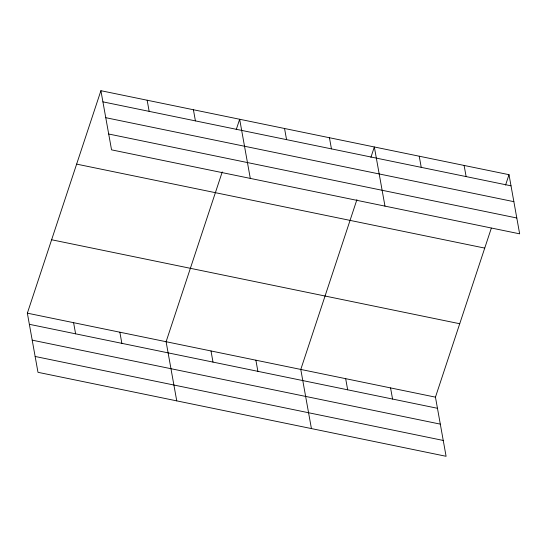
<?xml version="1.0" encoding="UTF-8"?>
<svg xmlns="http://www.w3.org/2000/svg" width="547" height="547" viewBox="0 0 547 547"><rect width="100%" height="100%" fill="white"/><g stroke="black" fill="none" stroke-linecap="round" stroke-linejoin="round"><path stroke-width="0.82" d="M491.329 228.147L435.453 397.149L446.092 456.294L37.989 372.316L27.35 313.164L100.908 90.706L509.011 174.684L519.65 233.836L111.547 149.851L100.908 90.706M222.246 171.929L166.103 341.718L176.749 400.869M236.229 129.632L239.661 119.26L250.3 178.404M356.917 199.641L300.782 369.437L311.421 428.581M370.907 157.345L374.333 146.972L384.979 206.116M505.578 185.064L509.011 174.684M102.911 101.851L511.014 185.83M105.762 117.687L513.865 201.672M108.696 134.008L516.799 217.993M76.635 164.121L484.738 248.099M51.623 239.757L459.726 323.735M27.35 313.164L435.453 397.149M29.353 324.309L437.456 408.288M32.205 340.152L440.308 424.13M35.145 356.473L443.241 440.451M464.116 165.447L466.119 176.592M419.228 156.21L421.231 167.355M390.558 387.912L392.568 399.05M329.444 137.735L331.448 148.88M345.67 378.674L347.673 389.813M284.549 128.497L286.56 139.642M255.887 360.199L257.89 371.338M193.412 109.742L195.416 120.887M210.998 350.955L213.002 362.1M147.157 100.224L149.16 111.369M119.855 332.2L121.858 343.345M73.599 322.682L75.609 333.827"/></g></svg>
